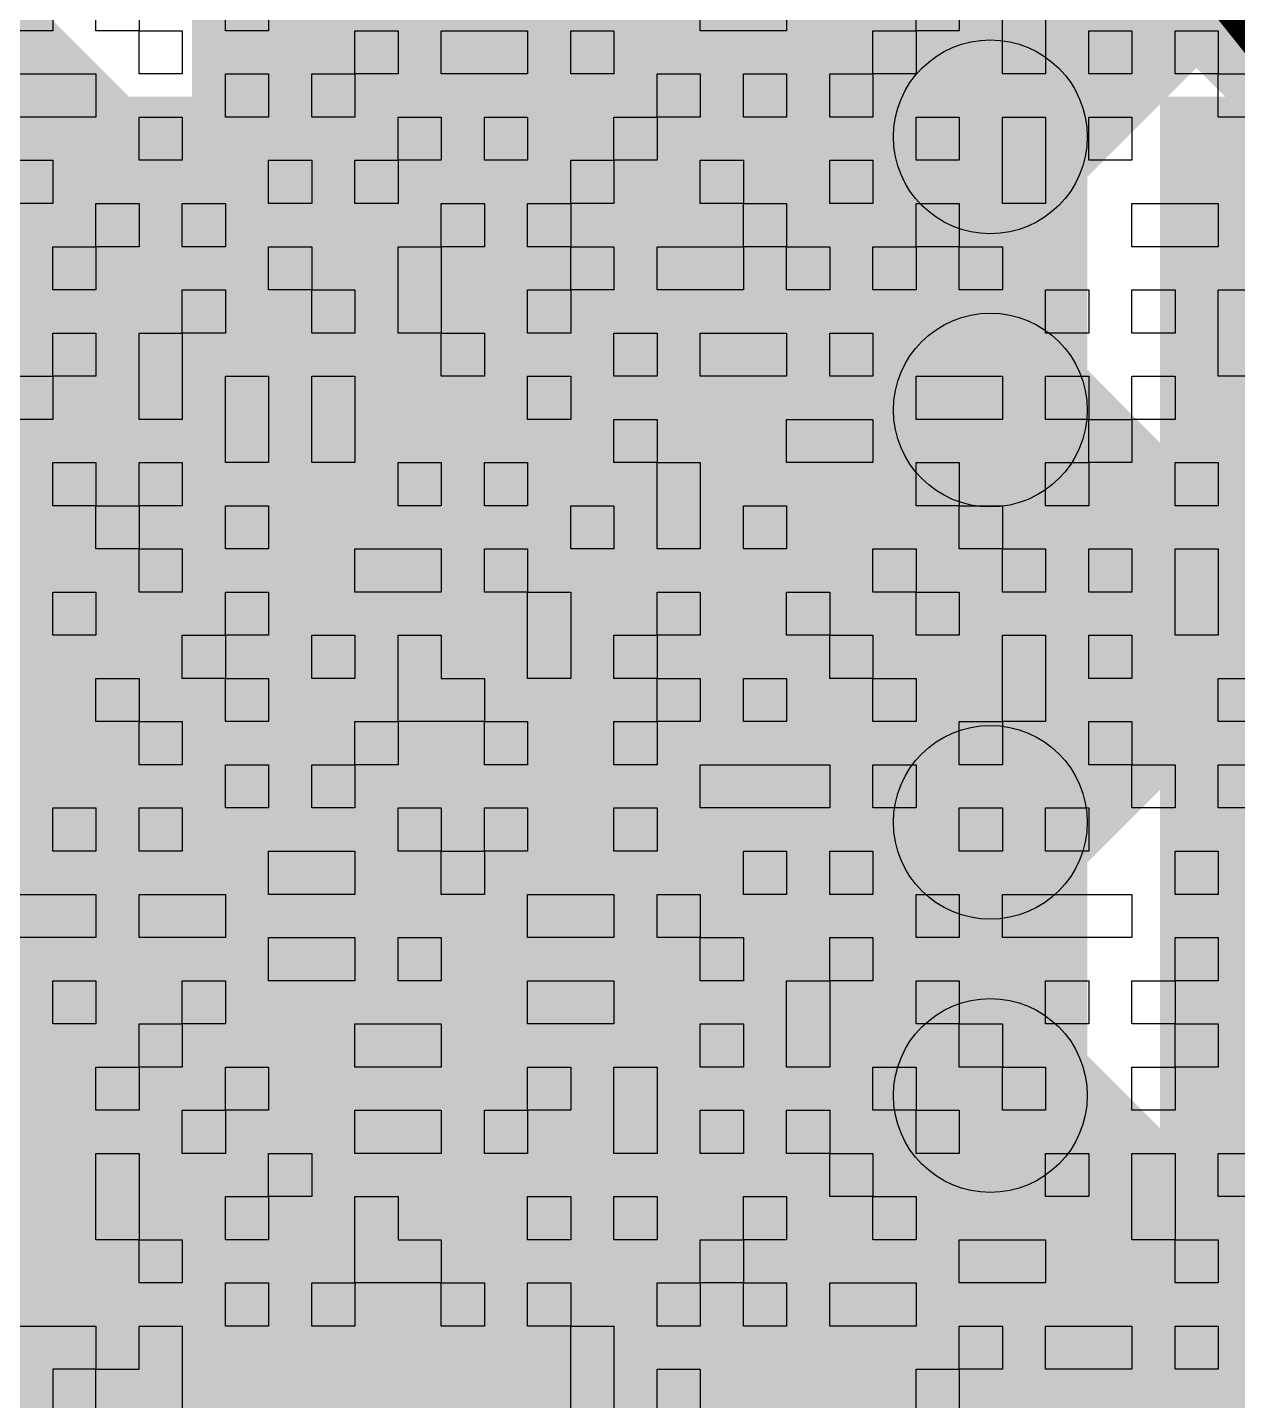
# Model space of a CAD drawing. Header units: millimetres. Extents: x 3.07 to 5.81, y 1.29 to 3.84.
# Drawn here: x 4.9722 to 5.0222, y 2.8102 to 2.8669 of the extents above; entities that cross this region are included whole.
import ezdxf

# ---------------------------------------------------------------- set-up
doc = ezdxf.new("R2010")
doc.units = ezdxf.units.MM
doc.header["$MEASUREMENT"] = 0
for name, color, linetype in [('BottomLayer', 5, 'Continuous'), ('BottomOverlay', 54, 'Continuous'), ('TopLayer', 1, 'Continuous'), ('TopPaste', 8, 'Continuous'), ('TopSolder', 216, 'Continuous')]:
    doc.layers.add(name, color=color, linetype=linetype)

# ---------------------------------------------------------------- blocks, each defined once
blk = doc.blocks.new('ESP32_WROOM_32__16MB__16')
at = {"layer": 'TopLayer'}
blk.add_hatch(color=1, dxfattribs=at).paths.add_polyline_path([(-0.237402, -0.384055), (-0.237402, -0.305315), (-0.201969, -0.305315), (-0.201969, -0.384055)])
at = {"layer": 'TopPaste'}
blk.add_hatch(color=8, dxfattribs=at).paths.add_polyline_path([(-0.237402, -0.384055), (-0.237402, -0.305315), (-0.201969, -0.305315), (-0.201969, -0.384055)])
at = {"layer": 'TopSolder'}
for points in [[(-0.241402, -0.388055), (-0.241402, -0.301315), (-0.197969, -0.301315), (-0.197969, -0.388055)], [(-0.191402, -0.388055), (-0.191402, -0.301315), (-0.147969, -0.301315), (-0.147969, -0.388055)]]:
    blk.add_hatch(color=216, dxfattribs=at).paths.add_polyline_path(points)

msp = doc.modelspace()

# ---------------------------------------------------------------- hatches: boundary and pattern name
at = {"layer": 'BottomLayer'}
for points in [[(4.732828, 2.605851), (4.727172, 2.611508), (5.314492, 3.198828), (5.320149, 3.193172)], [(4.727172, 3.158484), (4.732828, 3.164141), (5.214585, 2.682385), (5.208928, 2.676728)], [(4.727172, 3.1302), (4.732828, 3.135857), (5.174669, 2.694016), (5.169012, 2.688359)], [(4.727172, 3.101915), (4.732828, 3.107572), (5.146591, 2.69381), (5.140934, 2.688153)], [(4.727172, 3.073631), (4.732828, 3.079288), (5.132934, 2.679183), (5.127277, 2.673526)], [(4.727172, 3.045347), (4.732828, 3.051004), (5.142004, 2.641828), (5.136347, 2.636172)], [(4.732828, 2.577567), (4.727172, 2.583223), (5.019705, 2.875756), (5.025361, 2.8701)], [(4.732828, 2.520998), (4.727172, 2.526655), (5.065345, 2.864828), (5.071002, 2.859172)], [(4.732828, 2.549282), (4.727172, 2.554939), (5.035694, 2.863461), (5.041351, 2.857804)]]:
    msp.add_hatch(color=5, dxfattribs=at).paths.add_polyline_path(points)
at = {"layer": 'TopLayer'}
for points in [[(4.820728, 2.69375), (4.815071, 2.699407), (5.491801, 3.376138), (5.497458, 3.370481)], [(4.979, 2.595), (5.008, 2.595), (5.008, 3.182), (4.979, 3.182)], [(4.92325, 2.934121), (4.928907, 2.939778), (5.014781, 2.853904), (5.009124, 2.848247)], [(4.92325, 2.905837), (4.928907, 2.911494), (5.014781, 2.82562), (5.009124, 2.819963)], [(4.92325, 2.877552), (4.928907, 2.883209), (5.014781, 2.797335), (5.009124, 2.791678)], [(5.015953, 2.77026), (5.007953, 2.77026), (5.007953, 2.871), (5.015953, 2.871)], [(4.734433, 2.579172), (4.728777, 2.584828), (5.009124, 2.865176), (5.014781, 2.859519)], [(4.92325, 2.849268), (4.928907, 2.854925), (5.20321, 2.580622), (5.197553, 2.574965)], [(4.762718, 2.579172), (4.757061, 2.584828), (5.009124, 2.836892), (5.014781, 2.831235)]]:
    msp.add_hatch(color=1, dxfattribs=at).paths.add_polyline_path(points)
h = msp.add_hatch(color=1, dxfattribs=at)
edge = h.paths.add_edge_path()
edge.add_arc((5.011953, 2.862348), 0.004, 0, 360)
h = msp.add_hatch(color=1, dxfattribs=at)
edge = h.paths.add_edge_path()
edge.add_arc((5.011953, 2.851075), 0.004, 0, 360)
h = msp.add_hatch(color=1, dxfattribs=at)
edge = h.paths.add_edge_path()
edge.add_arc((5.011953, 2.834063), 0.004, 0, 360)
h = msp.add_hatch(color=1, dxfattribs=at)
edge = h.paths.add_edge_path()
edge.add_arc((5.011953, 2.822791), 0.004, 0, 360)

# ---------------------------------------------------------------- linework, layer by layer
at = {"layer": 'BottomLayer', "const_width": 0.008}
msp.add_lwpolyline([(5.051907, 2.862, -1.5104), (5.051907, 2.904)], format="xyb", dxfattribs=at)
at = {"layer": 'BottomOverlay'}
for p, q in [((4.973254, 2.868508), (4.973254, 2.866726)), ((4.975035, 2.866726), (4.975035, 2.868508)), ((4.976817, 2.868508), (4.976817, 2.866726)), ((4.980381, 2.866726), (4.980381, 2.868508)), ((4.982162, 2.868508), (4.982162, 2.866726)), ((4.99998, 2.866726), (4.99998, 2.868508)), ((5.003543, 2.868508), (5.003543, 2.866726)), ((5.008888, 2.866726), (5.008888, 2.868508)), ((5.01067, 2.868508), (5.01067, 2.866726)), ((5.012452, 2.866726), (5.012452, 2.868508)), ((5.014234, 2.868508), (5.014234, 2.866726)), ((4.973254, 2.866726), (4.971472, 2.866726)), ((4.976817, 2.866726), (4.975035, 2.866726)), ((4.976817, 2.864944), (4.976817, 2.866726)), ((4.976817, 2.866726), (4.978599, 2.866726)), ((4.978599, 2.866726), (4.978599, 2.864944)), ((4.982162, 2.866726), (4.980381, 2.866726)), ((4.985726, 2.864944), (4.985726, 2.866726)), ((4.985726, 2.866726), (4.987508, 2.866726)), ((4.987508, 2.866726), (4.987508, 2.864944)), ((4.989289, 2.864944), (4.989289, 2.866726)), ((4.989289, 2.866726), (4.992853, 2.866726)), ((4.992853, 2.866726), (4.992853, 2.864944)), ((4.994635, 2.864944), (4.994635, 2.866726)), ((4.994635, 2.866726), (4.996416, 2.866726)), ((4.996416, 2.866726), (4.996416, 2.864944)), ((5.003543, 2.866726), (4.99998, 2.866726)), ((5.007107, 2.864944), (5.007107, 2.866726)), ((5.007107, 2.866726), (5.008888, 2.866726)), ((5.01067, 2.866726), (5.008888, 2.866726)), ((5.008888, 2.866726), (5.008888, 2.864944)), ((5.012452, 2.864944), (5.012452, 2.866726)), ((5.014234, 2.866726), (5.014234, 2.864944)), ((5.016015, 2.864944), (5.016015, 2.866726)), ((5.016015, 2.866726), (5.017797, 2.866726)), ((5.017797, 2.866726), (5.017797, 2.864944)), ((5.019579, 2.864944), (5.019579, 2.866726)), ((5.019579, 2.866726), (5.021361, 2.866726)), ((5.021361, 2.866726), (5.021361, 2.864944)), ((4.96969, 2.864944), (4.975035, 2.864944)), ((4.975035, 2.864944), (4.975035, 2.863163)), ((4.978599, 2.864944), (4.976817, 2.864944)), ((4.980381, 2.863163), (4.980381, 2.864944)), ((4.980381, 2.864944), (4.982162, 2.864944)), ((4.982162, 2.864944), (4.982162, 2.863163)), ((4.983944, 2.863163), (4.983944, 2.864944)), ((4.983944, 2.864944), (4.985726, 2.864944)), ((4.987508, 2.864944), (4.985726, 2.864944)), ((4.985726, 2.864944), (4.985726, 2.863163)), ((4.992853, 2.864944), (4.989289, 2.864944)), ((4.996416, 2.864944), (4.994635, 2.864944)), ((4.998198, 2.863163), (4.998198, 2.864944)), ((4.998198, 2.864944), (4.99998, 2.864944)), ((4.99998, 2.864944), (4.99998, 2.863163)), ((5.001761, 2.863163), (5.001761, 2.864944)), ((5.001761, 2.864944), (5.003543, 2.864944)), ((5.003543, 2.864944), (5.003543, 2.863163)), ((5.005325, 2.863163), (5.005325, 2.864944)), ((5.005325, 2.864944), (5.007107, 2.864944)), ((5.008888, 2.864944), (5.007107, 2.864944)), ((5.007107, 2.864944), (5.007107, 2.863163)), ((5.014234, 2.864944), (5.012452, 2.864944)), ((5.017797, 2.864944), (5.016015, 2.864944)), ((5.021361, 2.864944), (5.019579, 2.864944)), ((5.021361, 2.863163), (5.021361, 2.864944)), ((5.021361, 2.864944), (5.024924, 2.864944)), ((4.975035, 2.863163), (4.96969, 2.863163)), ((4.976817, 2.861381), (4.976817, 2.863163)), ((4.976817, 2.863163), (4.978599, 2.863163)), ((4.978599, 2.863163), (4.978599, 2.861381)), ((4.982162, 2.863163), (4.980381, 2.863163)), ((4.985726, 2.863163), (4.983944, 2.863163)), ((4.987508, 2.861381), (4.987508, 2.863163)), ((4.987508, 2.863163), (4.989289, 2.863163)), ((4.989289, 2.863163), (4.989289, 2.861381)), ((4.991071, 2.861381), (4.991071, 2.863163)), ((4.991071, 2.863163), (4.992853, 2.863163)), ((4.992853, 2.863163), (4.992853, 2.861381)), ((4.996416, 2.861381), (4.996416, 2.863163)), ((4.996416, 2.863163), (4.998198, 2.863163)), ((4.99998, 2.863163), (4.998198, 2.863163)), ((4.998198, 2.863163), (4.998198, 2.861381)), ((5.003543, 2.863163), (5.001761, 2.863163)), ((5.007107, 2.863163), (5.005325, 2.863163)), ((5.008888, 2.861381), (5.008888, 2.863163)), ((5.008888, 2.863163), (5.01067, 2.863163)), ((5.01067, 2.863163), (5.01067, 2.861381)), ((5.012452, 2.861381), (5.012452, 2.863163)), ((5.012452, 2.863163), (5.014234, 2.863163)), ((5.014234, 2.863163), (5.014234, 2.861381)), ((5.016015, 2.861381), (5.016015, 2.863163)), ((5.016015, 2.863163), (5.017797, 2.863163)), ((5.017797, 2.863163), (5.017797, 2.861381)), ((5.024924, 2.863163), (5.021361, 2.863163)), ((4.971472, 2.861381), (4.973254, 2.861381)), ((4.973254, 2.861381), (4.973254, 2.859599)), ((4.978599, 2.861381), (4.976817, 2.861381)), ((4.982162, 2.859599), (4.982162, 2.861381)), ((4.982162, 2.861381), (4.983944, 2.861381)), ((4.983944, 2.861381), (4.983944, 2.859599)), ((4.985726, 2.859599), (4.985726, 2.861381)), ((4.985726, 2.861381), (4.987508, 2.861381)), ((4.989289, 2.861381), (4.987508, 2.861381)), ((4.987508, 2.861381), (4.987508, 2.859599)), ((4.992853, 2.861381), (4.991071, 2.861381)), ((4.994635, 2.859599), (4.994635, 2.861381)), ((4.994635, 2.861381), (4.996416, 2.861381)), ((4.998198, 2.861381), (4.996416, 2.861381)), ((4.996416, 2.861381), (4.996416, 2.859599)), ((4.99998, 2.859599), (4.99998, 2.861381)), ((4.99998, 2.861381), (5.001761, 2.861381)), ((5.001761, 2.861381), (5.001761, 2.859599)), ((5.005325, 2.859599), (5.005325, 2.861381)), ((5.005325, 2.861381), (5.007107, 2.861381)), ((5.007107, 2.861381), (5.007107, 2.859599)), ((5.01067, 2.861381), (5.008888, 2.861381)), ((5.012452, 2.859599), (5.012452, 2.861381)), ((5.014234, 2.861381), (5.014234, 2.859599)), ((5.017797, 2.861381), (5.016015, 2.861381)), ((4.973254, 2.859599), (4.971472, 2.859599)), ((4.975035, 2.857817), (4.975035, 2.859599)), ((4.975035, 2.859599), (4.976817, 2.859599)), ((4.976817, 2.859599), (4.976817, 2.857817)), ((4.978599, 2.857817), (4.978599, 2.859599)), ((4.978599, 2.859599), (4.980381, 2.859599)), ((4.980381, 2.859599), (4.980381, 2.857817)), ((4.983944, 2.859599), (4.982162, 2.859599)), ((4.987508, 2.859599), (4.985726, 2.859599)), ((4.989289, 2.857817), (4.989289, 2.859599)), ((4.989289, 2.859599), (4.991071, 2.859599)), ((4.991071, 2.859599), (4.991071, 2.857817)), ((4.992853, 2.857817), (4.992853, 2.859599)), ((4.992853, 2.859599), (4.994635, 2.859599)), ((4.996416, 2.859599), (4.994635, 2.859599)), ((4.994635, 2.859599), (4.994635, 2.857817)), ((5.001761, 2.859599), (4.99998, 2.859599)), ((5.001761, 2.857817), (5.001761, 2.859599)), ((5.001761, 2.859599), (5.003543, 2.859599)), ((5.003543, 2.859599), (5.003543, 2.857817)), ((5.007107, 2.859599), (5.005325, 2.859599)), ((5.008888, 2.857817), (5.008888, 2.859599)), ((5.008888, 2.859599), (5.01067, 2.859599)), ((5.01067, 2.859599), (5.01067, 2.857817)), ((5.014234, 2.859599), (5.012452, 2.859599)), ((5.017797, 2.857817), (5.017797, 2.859599)), ((5.017797, 2.859599), (5.021361, 2.859599)), ((5.021361, 2.859599), (5.021361, 2.857817)), ((4.973254, 2.856036), (4.973254, 2.857817)), ((4.973254, 2.857817), (4.975035, 2.857817)), ((4.976817, 2.857817), (4.975035, 2.857817)), ((4.975035, 2.857817), (4.975035, 2.856036)), ((4.980381, 2.857817), (4.978599, 2.857817)), ((4.982162, 2.856036), (4.982162, 2.857817)), ((4.982162, 2.857817), (4.983944, 2.857817)), ((4.983944, 2.857817), (4.983944, 2.856036)), ((4.987508, 2.856036), (4.987508, 2.857817)), ((4.987508, 2.857817), (4.989289, 2.857817)), ((4.991071, 2.857817), (4.989289, 2.857817)), ((4.989289, 2.857817), (4.989289, 2.856036)), ((4.994635, 2.857817), (4.992853, 2.857817)), ((4.994635, 2.856036), (4.994635, 2.857817)), ((4.994635, 2.857817), (4.996416, 2.857817)), ((4.996416, 2.857817), (4.996416, 2.856036)), ((4.998198, 2.856036), (4.998198, 2.857817)), ((4.998198, 2.857817), (5.001761, 2.857817)), ((5.003543, 2.857817), (5.001761, 2.857817)), ((5.001761, 2.857817), (5.001761, 2.856036)), ((5.003543, 2.856036), (5.003543, 2.857817)), ((5.003543, 2.857817), (5.005325, 2.857817)), ((5.005325, 2.857817), (5.005325, 2.856036)), ((5.007107, 2.856036), (5.007107, 2.857817)), ((5.007107, 2.857817), (5.008888, 2.857817)), ((5.01067, 2.857817), (5.008888, 2.857817)), ((5.008888, 2.857817), (5.008888, 2.856036)), ((5.01067, 2.856036), (5.01067, 2.857817)), ((5.01067, 2.857817), (5.012452, 2.857817)), ((5.012452, 2.857817), (5.012452, 2.856036)), ((5.021361, 2.857817), (5.017797, 2.857817)), ((4.975035, 2.856036), (4.973254, 2.856036)), ((4.978599, 2.854254), (4.978599, 2.856036)), ((4.978599, 2.856036), (4.980381, 2.856036)), ((4.980381, 2.856036), (4.980381, 2.854254)), ((4.983944, 2.856036), (4.982162, 2.856036)), ((4.983944, 2.854254), (4.983944, 2.856036)), ((4.983944, 2.856036), (4.985726, 2.856036)), ((4.985726, 2.856036), (4.985726, 2.854254)), ((4.987508, 2.854254), (4.987508, 2.856036)), ((4.989289, 2.856036), (4.989289, 2.854254)), ((4.992853, 2.854254), (4.992853, 2.856036)), ((4.992853, 2.856036), (4.994635, 2.856036)), ((4.996416, 2.856036), (4.994635, 2.856036)), ((4.994635, 2.856036), (4.994635, 2.854254)), ((5.001761, 2.856036), (4.998198, 2.856036)), ((5.005325, 2.856036), (5.003543, 2.856036)), ((5.008888, 2.856036), (5.007107, 2.856036)), ((5.012452, 2.856036), (5.01067, 2.856036)), ((5.014234, 2.854254), (5.014234, 2.856036)), ((5.014234, 2.856036), (5.016015, 2.856036)), ((5.016015, 2.856036), (5.016015, 2.854254)), ((5.017797, 2.854254), (5.017797, 2.856036)), ((5.017797, 2.856036), (5.019579, 2.856036)), ((5.019579, 2.856036), (5.019579, 2.854254)), ((5.021361, 2.854254), (5.021361, 2.856036)), ((5.021361, 2.856036), (5.023142, 2.856036)), ((4.973254, 2.852472), (4.973254, 2.854254)), ((4.973254, 2.854254), (4.975035, 2.854254)), ((4.975035, 2.854254), (4.975035, 2.852472)), ((4.976817, 2.852472), (4.976817, 2.854254)), ((4.976817, 2.854254), (4.978599, 2.854254)), ((4.980381, 2.854254), (4.978599, 2.854254)), ((4.978599, 2.854254), (4.978599, 2.852472)), ((4.985726, 2.854254), (4.983944, 2.854254)), ((4.989289, 2.854254), (4.987508, 2.854254)), ((4.989289, 2.852472), (4.989289, 2.854254)), ((4.989289, 2.854254), (4.991071, 2.854254)), ((4.991071, 2.854254), (4.991071, 2.852472)), ((4.994635, 2.854254), (4.992853, 2.854254)), ((4.996416, 2.852472), (4.996416, 2.854254)), ((4.996416, 2.854254), (4.998198, 2.854254)), ((4.998198, 2.854254), (4.998198, 2.852472)), ((4.99998, 2.852472), (4.99998, 2.854254)), ((4.99998, 2.854254), (5.003543, 2.854254)), ((5.003543, 2.854254), (5.003543, 2.852472)), ((5.005325, 2.852472), (5.005325, 2.854254)), ((5.005325, 2.854254), (5.007107, 2.854254)), ((5.007107, 2.854254), (5.007107, 2.852472)), ((5.016015, 2.854254), (5.014234, 2.854254)), ((5.019579, 2.854254), (5.017797, 2.854254)), ((5.021361, 2.852472), (5.021361, 2.854254)), ((4.971472, 2.852472), (4.973254, 2.852472)), ((4.975035, 2.852472), (4.973254, 2.852472)), ((4.973254, 2.852472), (4.973254, 2.85069)), ((4.976817, 2.85069), (4.976817, 2.852472)), ((4.978599, 2.852472), (4.978599, 2.85069)), ((4.980381, 2.85069), (4.980381, 2.852472)), ((4.980381, 2.852472), (4.982162, 2.852472)), ((4.982162, 2.852472), (4.982162, 2.85069)), ((4.983944, 2.85069), (4.983944, 2.852472)), ((4.983944, 2.852472), (4.985726, 2.852472)), ((4.985726, 2.852472), (4.985726, 2.85069)), ((4.991071, 2.852472), (4.989289, 2.852472)), ((4.992853, 2.85069), (4.992853, 2.852472)), ((4.992853, 2.852472), (4.994635, 2.852472)), ((4.994635, 2.852472), (4.994635, 2.85069)), ((4.998198, 2.852472), (4.996416, 2.852472)), ((5.003543, 2.852472), (4.99998, 2.852472)), ((5.007107, 2.852472), (5.005325, 2.852472)), ((5.008888, 2.85069), (5.008888, 2.852472)), ((5.008888, 2.852472), (5.012452, 2.852472)), ((5.012452, 2.852472), (5.012452, 2.85069)), ((5.014234, 2.85069), (5.014234, 2.852472)), ((5.014234, 2.852472), (5.016015, 2.852472)), ((5.016015, 2.852472), (5.016015, 2.85069)), ((5.017797, 2.85069), (5.017797, 2.852472)), ((5.017797, 2.852472), (5.019579, 2.852472)), ((5.019579, 2.852472), (5.019579, 2.85069)), ((5.023142, 2.852472), (5.021361, 2.852472)), ((4.973254, 2.85069), (4.971472, 2.85069)), ((4.978599, 2.85069), (4.976817, 2.85069)), ((4.980381, 2.848909), (4.980381, 2.85069)), ((4.982162, 2.85069), (4.982162, 2.848909)), ((4.983944, 2.848909), (4.983944, 2.85069)), ((4.985726, 2.85069), (4.985726, 2.848909)), ((4.994635, 2.85069), (4.992853, 2.85069)), ((4.996416, 2.848909), (4.996416, 2.85069)), ((4.996416, 2.85069), (4.998198, 2.85069)), ((4.998198, 2.85069), (4.998198, 2.848909)), ((5.003543, 2.848909), (5.003543, 2.85069)), ((5.003543, 2.85069), (5.007107, 2.85069)), ((5.007107, 2.85069), (5.007107, 2.848909)), ((5.012452, 2.85069), (5.008888, 2.85069)), ((5.016015, 2.85069), (5.014234, 2.85069)), ((5.016015, 2.848909), (5.016015, 2.85069)), ((5.016015, 2.85069), (5.017797, 2.85069)), ((5.019579, 2.85069), (5.017797, 2.85069)), ((5.017797, 2.85069), (5.017797, 2.848909)), ((4.973254, 2.847127), (4.973254, 2.848909)), ((4.973254, 2.848909), (4.975035, 2.848909)), ((4.975035, 2.848909), (4.975035, 2.847127)), ((4.976817, 2.847127), (4.976817, 2.848909)), ((4.976817, 2.848909), (4.978599, 2.848909)), ((4.978599, 2.848909), (4.978599, 2.847127)), ((4.982162, 2.848909), (4.980381, 2.848909)), ((4.985726, 2.848909), (4.983944, 2.848909)), ((4.987508, 2.847127), (4.987508, 2.848909)), ((4.987508, 2.848909), (4.989289, 2.848909)), ((4.989289, 2.848909), (4.989289, 2.847127)), ((4.991071, 2.847127), (4.991071, 2.848909)), ((4.991071, 2.848909), (4.992853, 2.848909)), ((4.992853, 2.848909), (4.992853, 2.847127)), ((4.998198, 2.848909), (4.996416, 2.848909)), ((4.998198, 2.847127), (4.998198, 2.848909)), ((4.998198, 2.848909), (4.99998, 2.848909)), ((4.99998, 2.848909), (4.99998, 2.847127)), ((5.007107, 2.848909), (5.003543, 2.848909)), ((5.008888, 2.847127), (5.008888, 2.848909)), ((5.008888, 2.848909), (5.01067, 2.848909)), ((5.01067, 2.848909), (5.01067, 2.847127)), ((5.014234, 2.847127), (5.014234, 2.848909)), ((5.014234, 2.848909), (5.016015, 2.848909)), ((5.017797, 2.848909), (5.016015, 2.848909)), ((5.016015, 2.848909), (5.016015, 2.847127)), ((5.019579, 2.847127), (5.019579, 2.848909)), ((5.019579, 2.848909), (5.021361, 2.848909)), ((5.021361, 2.848909), (5.021361, 2.847127)), ((4.975035, 2.847127), (4.973254, 2.847127)), ((4.975035, 2.845345), (4.975035, 2.847127)), ((4.975035, 2.847127), (4.976817, 2.847127)), ((4.978599, 2.847127), (4.976817, 2.847127)), ((4.976817, 2.847127), (4.976817, 2.845345)), ((4.980381, 2.845345), (4.980381, 2.847127)), ((4.980381, 2.847127), (4.982162, 2.847127)), ((4.982162, 2.847127), (4.982162, 2.845345)), ((4.989289, 2.847127), (4.987508, 2.847127)), ((4.992853, 2.847127), (4.991071, 2.847127)), ((4.994635, 2.845345), (4.994635, 2.847127)), ((4.994635, 2.847127), (4.996416, 2.847127)), ((4.996416, 2.847127), (4.996416, 2.845345)), ((4.998198, 2.845345), (4.998198, 2.847127)), ((4.99998, 2.847127), (4.99998, 2.845345)), ((5.001761, 2.845345), (5.001761, 2.847127)), ((5.001761, 2.847127), (5.003543, 2.847127)), ((5.003543, 2.847127), (5.003543, 2.845345)), ((5.01067, 2.847127), (5.008888, 2.847127)), ((5.01067, 2.845345), (5.01067, 2.847127)), ((5.01067, 2.847127), (5.012452, 2.847127)), ((5.012452, 2.847127), (5.012452, 2.845345)), ((5.016015, 2.847127), (5.014234, 2.847127)), ((5.021361, 2.847127), (5.019579, 2.847127)), ((4.976817, 2.845345), (4.975035, 2.845345)), ((4.976817, 2.843564), (4.976817, 2.845345)), ((4.976817, 2.845345), (4.978599, 2.845345)), ((4.978599, 2.845345), (4.978599, 2.843564)), ((4.982162, 2.845345), (4.980381, 2.845345)), ((4.985726, 2.843564), (4.985726, 2.845345)), ((4.985726, 2.845345), (4.989289, 2.845345)), ((4.989289, 2.845345), (4.989289, 2.843564)), ((4.991071, 2.843564), (4.991071, 2.845345)), ((4.991071, 2.845345), (4.992853, 2.845345)), ((4.992853, 2.845345), (4.992853, 2.843564)), ((4.996416, 2.845345), (4.994635, 2.845345)), ((4.99998, 2.845345), (4.998198, 2.845345)), ((5.003543, 2.845345), (5.001761, 2.845345)), ((5.007107, 2.843564), (5.007107, 2.845345)), ((5.007107, 2.845345), (5.008888, 2.845345)), ((5.008888, 2.845345), (5.008888, 2.843564)), ((5.012452, 2.845345), (5.01067, 2.845345)), ((5.012452, 2.843564), (5.012452, 2.845345)), ((5.012452, 2.845345), (5.014234, 2.845345)), ((5.014234, 2.845345), (5.014234, 2.843564)), ((5.016015, 2.843564), (5.016015, 2.845345)), ((5.016015, 2.845345), (5.017797, 2.845345)), ((5.017797, 2.845345), (5.017797, 2.843564)), ((5.019579, 2.843564), (5.019579, 2.845345)), ((5.019579, 2.845345), (5.021361, 2.845345)), ((5.021361, 2.845345), (5.021361, 2.843564)), ((4.973254, 2.841782), (4.973254, 2.843564)), ((4.973254, 2.843564), (4.975035, 2.843564)), ((4.975035, 2.843564), (4.975035, 2.841782)), ((4.978599, 2.843564), (4.976817, 2.843564)), ((4.980381, 2.841782), (4.980381, 2.843564)), ((4.980381, 2.843564), (4.982162, 2.843564)), ((4.982162, 2.843564), (4.982162, 2.841782)), ((4.989289, 2.843564), (4.985726, 2.843564)), ((4.992853, 2.843564), (4.991071, 2.843564)), ((4.992853, 2.841782), (4.992853, 2.843564)), ((4.992853, 2.843564), (4.994635, 2.843564)), ((4.994635, 2.843564), (4.994635, 2.841782)), ((4.998198, 2.841782), (4.998198, 2.843564)), ((4.998198, 2.843564), (4.99998, 2.843564)), ((4.99998, 2.843564), (4.99998, 2.841782)), ((5.003543, 2.841782), (5.003543, 2.843564)), ((5.003543, 2.843564), (5.005325, 2.843564)), ((5.005325, 2.843564), (5.005325, 2.841782)), ((5.008888, 2.843564), (5.007107, 2.843564)), ((5.008888, 2.841782), (5.008888, 2.843564)), ((5.008888, 2.843564), (5.01067, 2.843564)), ((5.01067, 2.843564), (5.01067, 2.841782)), ((5.014234, 2.843564), (5.012452, 2.843564)), ((5.017797, 2.843564), (5.016015, 2.843564)), ((5.019579, 2.841782), (5.019579, 2.843564)), ((5.021361, 2.843564), (5.021361, 2.841782)), ((4.975035, 2.841782), (4.973254, 2.841782)), ((4.978599, 2.84), (4.978599, 2.841782)), ((4.978599, 2.841782), (4.980381, 2.841782)), ((4.982162, 2.841782), (4.980381, 2.841782)), ((4.980381, 2.841782), (4.980381, 2.84)), ((4.983944, 2.84), (4.983944, 2.841782)), ((4.983944, 2.841782), (4.985726, 2.841782)), ((4.985726, 2.841782), (4.985726, 2.84)), ((4.987508, 2.84), (4.987508, 2.841782)), ((4.987508, 2.841782), (4.989289, 2.841782)), ((4.989289, 2.841782), (4.989289, 2.84)), ((4.992853, 2.84), (4.992853, 2.841782)), ((4.994635, 2.841782), (4.994635, 2.84)), ((4.996416, 2.84), (4.996416, 2.841782)), ((4.996416, 2.841782), (4.998198, 2.841782)), ((4.99998, 2.841782), (4.998198, 2.841782)), ((4.998198, 2.841782), (4.998198, 2.84)), ((5.005325, 2.841782), (5.003543, 2.841782)), ((5.005325, 2.84), (5.005325, 2.841782)), ((5.005325, 2.841782), (5.007107, 2.841782)), ((5.007107, 2.841782), (5.007107, 2.84)), ((5.01067, 2.841782), (5.008888, 2.841782)), ((5.012452, 2.84), (5.012452, 2.841782)), ((5.012452, 2.841782), (5.014234, 2.841782)), ((5.014234, 2.841782), (5.014234, 2.84)), ((5.016015, 2.84), (5.016015, 2.841782)), ((5.016015, 2.841782), (5.017797, 2.841782)), ((5.017797, 2.841782), (5.017797, 2.84)), ((5.021361, 2.841782), (5.019579, 2.841782)), ((4.975035, 2.838218), (4.975035, 2.84)), ((4.975035, 2.84), (4.976817, 2.84)), ((4.976817, 2.84), (4.976817, 2.838218)), ((4.980381, 2.84), (4.978599, 2.84)), ((4.980381, 2.838218), (4.980381, 2.84)), ((4.980381, 2.84), (4.982162, 2.84)), ((4.982162, 2.84), (4.982162, 2.838218)), ((4.985726, 2.84), (4.983944, 2.84)), ((4.987508, 2.838218), (4.987508, 2.84)), ((4.989289, 2.84), (4.991071, 2.84)), ((4.991071, 2.84), (4.991071, 2.838218)), ((4.994635, 2.84), (4.992853, 2.84)), ((4.998198, 2.84), (4.996416, 2.84)), ((4.998198, 2.838218), (4.998198, 2.84)), ((4.998198, 2.84), (4.99998, 2.84)), ((4.99998, 2.84), (4.99998, 2.838218)), ((5.001761, 2.838218), (5.001761, 2.84)), ((5.001761, 2.84), (5.003543, 2.84)), ((5.003543, 2.84), (5.003543, 2.838218)), ((5.007107, 2.84), (5.005325, 2.84)), ((5.007107, 2.838218), (5.007107, 2.84)), ((5.007107, 2.84), (5.008888, 2.84)), ((5.008888, 2.84), (5.008888, 2.838218)), ((5.012452, 2.838218), (5.012452, 2.84)), ((5.014234, 2.84), (5.014234, 2.838218)), ((5.017797, 2.84), (5.016015, 2.84)), ((5.021361, 2.838218), (5.021361, 2.84)), ((5.021361, 2.84), (5.024924, 2.84)), ((4.976817, 2.838218), (4.975035, 2.838218)), ((4.976817, 2.836437), (4.976817, 2.838218)), ((4.976817, 2.838218), (4.978599, 2.838218)), ((4.978599, 2.838218), (4.978599, 2.836437)), ((4.982162, 2.838218), (4.980381, 2.838218)), ((4.985726, 2.836437), (4.985726, 2.838218)), ((4.985726, 2.838218), (4.987508, 2.838218)), ((4.991071, 2.838218), (4.987508, 2.838218)), ((4.987508, 2.838218), (4.987508, 2.836437)), ((4.991071, 2.836437), (4.991071, 2.838218)), ((4.991071, 2.838218), (4.992853, 2.838218)), ((4.992853, 2.838218), (4.992853, 2.836437)), ((4.996416, 2.836437), (4.996416, 2.838218)), ((4.996416, 2.838218), (4.998198, 2.838218)), ((4.99998, 2.838218), (4.998198, 2.838218)), ((4.998198, 2.838218), (4.998198, 2.836437)), ((5.003543, 2.838218), (5.001761, 2.838218)), ((5.008888, 2.838218), (5.007107, 2.838218)), ((5.01067, 2.836437), (5.01067, 2.838218)), ((5.01067, 2.838218), (5.012452, 2.838218)), ((5.014234, 2.838218), (5.012452, 2.838218)), ((5.012452, 2.838218), (5.012452, 2.836437)), ((5.016015, 2.836437), (5.016015, 2.838218)), ((5.016015, 2.838218), (5.017797, 2.838218)), ((5.017797, 2.838218), (5.017797, 2.836437)), ((5.024924, 2.838218), (5.021361, 2.838218)), ((4.978599, 2.836437), (4.976817, 2.836437)), ((4.980381, 2.834655), (4.980381, 2.836437)), ((4.980381, 2.836437), (4.982162, 2.836437)), ((4.982162, 2.836437), (4.982162, 2.834655)), ((4.983944, 2.834655), (4.983944, 2.836437)), ((4.983944, 2.836437), (4.985726, 2.836437)), ((4.987508, 2.836437), (4.985726, 2.836437)), ((4.985726, 2.836437), (4.985726, 2.834655)), ((4.992853, 2.836437), (4.991071, 2.836437)), ((4.998198, 2.836437), (4.996416, 2.836437)), ((4.99998, 2.834655), (4.99998, 2.836437)), ((4.99998, 2.836437), (5.005325, 2.836437)), ((5.005325, 2.836437), (5.005325, 2.834655)), ((5.007107, 2.834655), (5.007107, 2.836437)), ((5.007107, 2.836437), (5.008888, 2.836437)), ((5.008888, 2.836437), (5.008888, 2.834655)), ((5.012452, 2.836437), (5.01067, 2.836437)), ((5.017797, 2.836437), (5.016015, 2.836437)), ((5.017797, 2.834655), (5.017797, 2.836437)), ((5.017797, 2.836437), (5.019579, 2.836437)), ((5.019579, 2.836437), (5.019579, 2.834655)), ((5.021361, 2.834655), (5.021361, 2.836437)), ((5.021361, 2.836437), (5.024924, 2.836437)), ((4.973254, 2.832873), (4.973254, 2.834655)), ((4.973254, 2.834655), (4.975035, 2.834655)), ((4.975035, 2.834655), (4.975035, 2.832873)), ((4.976817, 2.832873), (4.976817, 2.834655)), ((4.976817, 2.834655), (4.978599, 2.834655)), ((4.978599, 2.834655), (4.978599, 2.832873)), ((4.982162, 2.834655), (4.980381, 2.834655)), ((4.985726, 2.834655), (4.983944, 2.834655)), ((4.987508, 2.832873), (4.987508, 2.834655)), ((4.987508, 2.834655), (4.989289, 2.834655)), ((4.989289, 2.834655), (4.989289, 2.832873)), ((4.991071, 2.832873), (4.991071, 2.834655)), ((4.991071, 2.834655), (4.992853, 2.834655)), ((4.992853, 2.834655), (4.992853, 2.832873)), ((4.996416, 2.832873), (4.996416, 2.834655)), ((4.996416, 2.834655), (4.998198, 2.834655)), ((4.998198, 2.834655), (4.998198, 2.832873)), ((5.005325, 2.834655), (4.99998, 2.834655)), ((5.008888, 2.834655), (5.007107, 2.834655)), ((5.01067, 2.832873), (5.01067, 2.834655)), ((5.01067, 2.834655), (5.012452, 2.834655)), ((5.012452, 2.834655), (5.012452, 2.832873)), ((5.014234, 2.832873), (5.014234, 2.834655)), ((5.014234, 2.834655), (5.016015, 2.834655)), ((5.016015, 2.834655), (5.016015, 2.832873)), ((5.019579, 2.834655), (5.017797, 2.834655)), ((5.024924, 2.834655), (5.021361, 2.834655)), ((4.975035, 2.832873), (4.973254, 2.832873)), ((4.978599, 2.832873), (4.976817, 2.832873)), ((4.982162, 2.831091), (4.982162, 2.832873)), ((4.982162, 2.832873), (4.985726, 2.832873)), ((4.985726, 2.832873), (4.985726, 2.831091)), ((4.989289, 2.832873), (4.987508, 2.832873)), ((4.989289, 2.831091), (4.989289, 2.832873)), ((4.989289, 2.832873), (4.991071, 2.832873)), ((4.992853, 2.832873), (4.991071, 2.832873)), ((4.991071, 2.832873), (4.991071, 2.831091)), ((4.998198, 2.832873), (4.996416, 2.832873)), ((5.001761, 2.831091), (5.001761, 2.832873)), ((5.001761, 2.832873), (5.003543, 2.832873)), ((5.003543, 2.832873), (5.003543, 2.831091)), ((5.005325, 2.831091), (5.005325, 2.832873)), ((5.005325, 2.832873), (5.007107, 2.832873)), ((5.007107, 2.832873), (5.007107, 2.831091)), ((5.012452, 2.832873), (5.01067, 2.832873)), ((5.016015, 2.832873), (5.014234, 2.832873)), ((5.019579, 2.831091), (5.019579, 2.832873)), ((5.019579, 2.832873), (5.021361, 2.832873)), ((5.021361, 2.832873), (5.021361, 2.831091)), ((4.971472, 2.831091), (4.975035, 2.831091)), ((4.975035, 2.831091), (4.975035, 2.82931)), ((4.976817, 2.82931), (4.976817, 2.831091)), ((4.976817, 2.831091), (4.980381, 2.831091)), ((4.980381, 2.831091), (4.980381, 2.82931)), ((4.985726, 2.831091), (4.982162, 2.831091)), ((4.991071, 2.831091), (4.989289, 2.831091)), ((4.992853, 2.82931), (4.992853, 2.831091)), ((4.992853, 2.831091), (4.996416, 2.831091)), ((4.996416, 2.831091), (4.996416, 2.82931)), ((4.998198, 2.82931), (4.998198, 2.831091)), ((4.998198, 2.831091), (4.99998, 2.831091)), ((4.99998, 2.831091), (4.99998, 2.82931)), ((5.003543, 2.831091), (5.001761, 2.831091)), ((5.007107, 2.831091), (5.005325, 2.831091)), ((5.008888, 2.82931), (5.008888, 2.831091)), ((5.008888, 2.831091), (5.01067, 2.831091)), ((5.01067, 2.831091), (5.01067, 2.82931)), ((5.012452, 2.82931), (5.012452, 2.831091)), ((5.012452, 2.831091), (5.017797, 2.831091)), ((5.017797, 2.831091), (5.017797, 2.82931)), ((5.021361, 2.831091), (5.019579, 2.831091)), ((4.975035, 2.82931), (4.971472, 2.82931)), ((4.980381, 2.82931), (4.976817, 2.82931)), ((4.982162, 2.827528), (4.982162, 2.82931)), ((4.982162, 2.82931), (4.985726, 2.82931)), ((4.985726, 2.82931), (4.985726, 2.827528)), ((4.987508, 2.827528), (4.987508, 2.82931)), ((4.987508, 2.82931), (4.989289, 2.82931)), ((4.989289, 2.82931), (4.989289, 2.827528)), ((4.996416, 2.82931), (4.992853, 2.82931)), ((4.99998, 2.82931), (4.998198, 2.82931)), ((4.99998, 2.827528), (4.99998, 2.82931)), ((4.99998, 2.82931), (5.001761, 2.82931)), ((5.001761, 2.82931), (5.001761, 2.827528)), ((5.005325, 2.827528), (5.005325, 2.82931)), ((5.005325, 2.82931), (5.007107, 2.82931)), ((5.007107, 2.82931), (5.007107, 2.827528)), ((5.01067, 2.82931), (5.008888, 2.82931)), ((5.017797, 2.82931), (5.012452, 2.82931)), ((5.019579, 2.827528), (5.019579, 2.82931)), ((5.019579, 2.82931), (5.021361, 2.82931)), ((5.021361, 2.82931), (5.021361, 2.827528)), ((4.973254, 2.825746), (4.973254, 2.827528)), ((4.973254, 2.827528), (4.975035, 2.827528)), ((4.975035, 2.827528), (4.975035, 2.825746)), ((4.978599, 2.825746), (4.978599, 2.827528)), ((4.978599, 2.827528), (4.980381, 2.827528)), ((4.980381, 2.827528), (4.980381, 2.825746)), ((4.985726, 2.827528), (4.982162, 2.827528)), ((4.989289, 2.827528), (4.987508, 2.827528)), ((4.992853, 2.825746), (4.992853, 2.827528)), ((4.992853, 2.827528), (4.996416, 2.827528)), ((4.996416, 2.827528), (4.996416, 2.825746)), ((5.001761, 2.827528), (4.99998, 2.827528)), ((5.003543, 2.825746), (5.003543, 2.827528)), ((5.003543, 2.827528), (5.005325, 2.827528)), ((5.007107, 2.827528), (5.005325, 2.827528)), ((5.005325, 2.827528), (5.005325, 2.825746)), ((5.008888, 2.825746), (5.008888, 2.827528)), ((5.008888, 2.827528), (5.01067, 2.827528)), ((5.01067, 2.827528), (5.01067, 2.825746)), ((5.014234, 2.825746), (5.014234, 2.827528)), ((5.014234, 2.827528), (5.016015, 2.827528)), ((5.016015, 2.827528), (5.016015, 2.825746)), ((5.017797, 2.825746), (5.017797, 2.827528)), ((5.017797, 2.827528), (5.019579, 2.827528)), ((5.021361, 2.827528), (5.019579, 2.827528)), ((5.019579, 2.827528), (5.019579, 2.825746)), ((4.975035, 2.825746), (4.973254, 2.825746)), ((4.976817, 2.823965), (4.976817, 2.825746)), ((4.976817, 2.825746), (4.978599, 2.825746)), ((4.980381, 2.825746), (4.978599, 2.825746)), ((4.978599, 2.825746), (4.978599, 2.823965)), ((4.985726, 2.823965), (4.985726, 2.825746)), ((4.985726, 2.825746), (4.989289, 2.825746)), ((4.989289, 2.825746), (4.989289, 2.823965)), ((4.996416, 2.825746), (4.992853, 2.825746)), ((4.99998, 2.823965), (4.99998, 2.825746)), ((4.99998, 2.825746), (5.001761, 2.825746)), ((5.001761, 2.825746), (5.001761, 2.823965)), ((5.003543, 2.823965), (5.003543, 2.825746)), ((5.005325, 2.825746), (5.005325, 2.823965)), ((5.01067, 2.825746), (5.008888, 2.825746)), ((5.01067, 2.823965), (5.01067, 2.825746)), ((5.01067, 2.825746), (5.012452, 2.825746)), ((5.012452, 2.825746), (5.012452, 2.823965)), ((5.016015, 2.825746), (5.014234, 2.825746)), ((5.019579, 2.825746), (5.017797, 2.825746)), ((5.019579, 2.823965), (5.019579, 2.825746)), ((5.019579, 2.825746), (5.021361, 2.825746)), ((5.021361, 2.825746), (5.021361, 2.823965)), ((4.975035, 2.822183), (4.975035, 2.823965)), ((4.975035, 2.823965), (4.976817, 2.823965)), ((4.978599, 2.823965), (4.976817, 2.823965)), ((4.976817, 2.823965), (4.976817, 2.822183)), ((4.980381, 2.822183), (4.980381, 2.823965)), ((4.980381, 2.823965), (4.982162, 2.823965)), ((4.982162, 2.823965), (4.982162, 2.822183)), ((4.989289, 2.823965), (4.985726, 2.823965)), ((4.992853, 2.822183), (4.992853, 2.823965)), ((4.992853, 2.823965), (4.994635, 2.823965)), ((4.994635, 2.823965), (4.994635, 2.822183)), ((4.996416, 2.822183), (4.996416, 2.823965)), ((4.996416, 2.823965), (4.998198, 2.823965)), ((4.998198, 2.823965), (4.998198, 2.822183)), ((5.001761, 2.823965), (4.99998, 2.823965)), ((5.005325, 2.823965), (5.003543, 2.823965)), ((5.007107, 2.822183), (5.007107, 2.823965)), ((5.007107, 2.823965), (5.008888, 2.823965)), ((5.008888, 2.823965), (5.008888, 2.822183)), ((5.012452, 2.823965), (5.01067, 2.823965)), ((5.012452, 2.822183), (5.012452, 2.823965)), ((5.012452, 2.823965), (5.014234, 2.823965)), ((5.014234, 2.823965), (5.014234, 2.822183)), ((5.017797, 2.822183), (5.017797, 2.823965)), ((5.017797, 2.823965), (5.019579, 2.823965)), ((5.021361, 2.823965), (5.019579, 2.823965)), ((5.019579, 2.823965), (5.019579, 2.822183)), ((4.976817, 2.822183), (4.975035, 2.822183)), ((4.978599, 2.820401), (4.978599, 2.822183)), ((4.978599, 2.822183), (4.980381, 2.822183)), ((4.982162, 2.822183), (4.980381, 2.822183)), ((4.980381, 2.822183), (4.980381, 2.820401)), ((4.985726, 2.820401), (4.985726, 2.822183)), ((4.985726, 2.822183), (4.989289, 2.822183)), ((4.989289, 2.822183), (4.989289, 2.820401)), ((4.991071, 2.820401), (4.991071, 2.822183)), ((4.991071, 2.822183), (4.992853, 2.822183)), ((4.994635, 2.822183), (4.992853, 2.822183)), ((4.992853, 2.822183), (4.992853, 2.820401)), ((4.996416, 2.820401), (4.996416, 2.822183)), ((4.998198, 2.822183), (4.998198, 2.820401)), ((4.99998, 2.820401), (4.99998, 2.822183)), ((4.99998, 2.822183), (5.001761, 2.822183)), ((5.001761, 2.822183), (5.001761, 2.820401)), ((5.003543, 2.820401), (5.003543, 2.822183)), ((5.003543, 2.822183), (5.005325, 2.822183)), ((5.005325, 2.822183), (5.005325, 2.820401)), ((5.008888, 2.822183), (5.007107, 2.822183)), ((5.008888, 2.820401), (5.008888, 2.822183)), ((5.008888, 2.822183), (5.01067, 2.822183)), ((5.01067, 2.822183), (5.01067, 2.820401)), ((5.014234, 2.822183), (5.012452, 2.822183)), ((5.019579, 2.822183), (5.017797, 2.822183)), ((4.975035, 2.818619), (4.975035, 2.820401)), ((4.975035, 2.820401), (4.976817, 2.820401)), ((4.976817, 2.820401), (4.976817, 2.818619)), ((4.980381, 2.820401), (4.978599, 2.820401)), ((4.982162, 2.818619), (4.982162, 2.820401)), ((4.982162, 2.820401), (4.983944, 2.820401)), ((4.983944, 2.820401), (4.983944, 2.818619)), ((4.989289, 2.820401), (4.985726, 2.820401)), ((4.992853, 2.820401), (4.991071, 2.820401)), ((4.998198, 2.820401), (4.996416, 2.820401)), ((5.001761, 2.820401), (4.99998, 2.820401)), ((5.005325, 2.820401), (5.003543, 2.820401)), ((5.005325, 2.818619), (5.005325, 2.820401)), ((5.005325, 2.820401), (5.007107, 2.820401)), ((5.007107, 2.820401), (5.007107, 2.818619)), ((5.01067, 2.820401), (5.008888, 2.820401)), ((5.014234, 2.818619), (5.014234, 2.820401)), ((5.014234, 2.820401), (5.016015, 2.820401)), ((5.016015, 2.820401), (5.016015, 2.818619)), ((5.017797, 2.818619), (5.017797, 2.820401)), ((5.017797, 2.820401), (5.019579, 2.820401)), ((5.019579, 2.820401), (5.019579, 2.818619)), ((5.021361, 2.818619), (5.021361, 2.820401)), ((5.021361, 2.820401), (5.024924, 2.820401)), ((4.975035, 2.816838), (4.975035, 2.818619)), ((4.976817, 2.818619), (4.976817, 2.816838)), ((4.980381, 2.816838), (4.980381, 2.818619)), ((4.980381, 2.818619), (4.982162, 2.818619)), ((4.983944, 2.818619), (4.982162, 2.818619)), ((4.982162, 2.818619), (4.982162, 2.816838)), ((4.985726, 2.816838), (4.985726, 2.818619)), ((4.985726, 2.818619), (4.987508, 2.818619)), ((4.987508, 2.818619), (4.987508, 2.816838)), ((4.992853, 2.816838), (4.992853, 2.818619)), ((4.992853, 2.818619), (4.994635, 2.818619)), ((4.994635, 2.818619), (4.994635, 2.816838)), ((4.996416, 2.816838), (4.996416, 2.818619)), ((4.996416, 2.818619), (4.998198, 2.818619)), ((4.998198, 2.818619), (4.998198, 2.816838)), ((5.001761, 2.816838), (5.001761, 2.818619)), ((5.001761, 2.818619), (5.003543, 2.818619)), ((5.003543, 2.818619), (5.003543, 2.816838)), ((5.007107, 2.818619), (5.005325, 2.818619)), ((5.007107, 2.816838), (5.007107, 2.818619)), ((5.007107, 2.818619), (5.008888, 2.818619)), ((5.008888, 2.818619), (5.008888, 2.816838)), ((5.016015, 2.818619), (5.014234, 2.818619)), ((5.017797, 2.816838), (5.017797, 2.818619)), ((5.019579, 2.818619), (5.019579, 2.816838)), ((5.024924, 2.818619), (5.021361, 2.818619)), ((4.976817, 2.816838), (4.975035, 2.816838)), ((4.976817, 2.815056), (4.976817, 2.816838)), ((4.976817, 2.816838), (4.978599, 2.816838)), ((4.978599, 2.816838), (4.978599, 2.815056)), ((4.982162, 2.816838), (4.980381, 2.816838)), ((4.985726, 2.815056), (4.985726, 2.816838)), ((4.987508, 2.816838), (4.989289, 2.816838)), ((4.989289, 2.816838), (4.989289, 2.815056)), ((4.994635, 2.816838), (4.992853, 2.816838)), ((4.998198, 2.816838), (4.996416, 2.816838)), ((4.99998, 2.815056), (4.99998, 2.816838)), ((4.99998, 2.816838), (5.001761, 2.816838)), ((5.003543, 2.816838), (5.001761, 2.816838)), ((5.001761, 2.816838), (5.001761, 2.815056)), ((5.008888, 2.816838), (5.007107, 2.816838)), ((5.01067, 2.815056), (5.01067, 2.816838)), ((5.01067, 2.816838), (5.014234, 2.816838)), ((5.014234, 2.816838), (5.014234, 2.815056)), ((5.019579, 2.816838), (5.017797, 2.816838)), ((5.019579, 2.815056), (5.019579, 2.816838)), ((5.019579, 2.816838), (5.021361, 2.816838)), ((5.021361, 2.816838), (5.021361, 2.815056)), ((4.978599, 2.815056), (4.976817, 2.815056)), ((4.980381, 2.813274), (4.980381, 2.815056)), ((4.980381, 2.815056), (4.982162, 2.815056)), ((4.982162, 2.815056), (4.982162, 2.813274)), ((4.983944, 2.813274), (4.983944, 2.815056)), ((4.983944, 2.815056), (4.985726, 2.815056)), ((4.989289, 2.815056), (4.985726, 2.815056)), ((4.985726, 2.815056), (4.985726, 2.813274)), ((4.989289, 2.813274), (4.989289, 2.815056)), ((4.989289, 2.815056), (4.991071, 2.815056)), ((4.991071, 2.815056), (4.991071, 2.813274)), ((4.992853, 2.813274), (4.992853, 2.815056)), ((4.992853, 2.815056), (4.994635, 2.815056)), ((4.994635, 2.815056), (4.994635, 2.813274)), ((4.998198, 2.813274), (4.998198, 2.815056)), ((4.998198, 2.815056), (4.99998, 2.815056)), ((5.001761, 2.815056), (4.99998, 2.815056)), ((4.99998, 2.815056), (4.99998, 2.813274)), ((5.001761, 2.813274), (5.001761, 2.815056)), ((5.001761, 2.815056), (5.003543, 2.815056)), ((5.003543, 2.815056), (5.003543, 2.813274)), ((5.005325, 2.813274), (5.005325, 2.815056)), ((5.005325, 2.815056), (5.008888, 2.815056)), ((5.008888, 2.815056), (5.008888, 2.813274)), ((5.014234, 2.815056), (5.01067, 2.815056)), ((5.021361, 2.815056), (5.019579, 2.815056)), ((4.971472, 2.813274), (4.975035, 2.813274)), ((4.975035, 2.813274), (4.975035, 2.811492)), ((4.976817, 2.811492), (4.976817, 2.813274)), ((4.976817, 2.813274), (4.978599, 2.813274)), ((4.978599, 2.813274), (4.978599, 2.811492)), ((4.982162, 2.813274), (4.980381, 2.813274)), ((4.985726, 2.813274), (4.983944, 2.813274)), ((4.991071, 2.813274), (4.989289, 2.813274)), ((4.994635, 2.813274), (4.992853, 2.813274)), ((4.994635, 2.811492), (4.994635, 2.813274)), ((4.994635, 2.813274), (4.996416, 2.813274)), ((4.996416, 2.813274), (4.996416, 2.811492)), ((4.99998, 2.813274), (4.998198, 2.813274)), ((5.003543, 2.813274), (5.001761, 2.813274)), ((5.008888, 2.813274), (5.005325, 2.813274)), ((5.01067, 2.811492), (5.01067, 2.813274)), ((5.01067, 2.813274), (5.012452, 2.813274)), ((5.012452, 2.813274), (5.012452, 2.811492)), ((5.014234, 2.811492), (5.014234, 2.813274)), ((5.014234, 2.813274), (5.017797, 2.813274)), ((5.017797, 2.813274), (5.017797, 2.811492)), ((5.019579, 2.811492), (5.019579, 2.813274)), ((5.019579, 2.813274), (5.021361, 2.813274)), ((5.021361, 2.813274), (5.021361, 2.811492)), ((4.975035, 2.811492), (4.973254, 2.811492)), ((4.973254, 2.811492), (4.973254, 2.80971)), ((4.975035, 2.80971), (4.975035, 2.811492)), ((4.975035, 2.811492), (4.976817, 2.811492)), ((4.978599, 2.811492), (4.978599, 2.80971)), ((4.994635, 2.80971), (4.994635, 2.811492)), ((4.996416, 2.811492), (4.996416, 2.80971)), ((4.998198, 2.80971), (4.998198, 2.811492)), ((4.998198, 2.811492), (4.99998, 2.811492)), ((4.99998, 2.811492), (4.99998, 2.80971)), ((5.008888, 2.80971), (5.008888, 2.811492)), ((5.008888, 2.811492), (5.01067, 2.811492)), ((5.012452, 2.811492), (5.01067, 2.811492)), ((5.01067, 2.811492), (5.01067, 2.80971)), ((5.017797, 2.811492), (5.014234, 2.811492)), ((5.021361, 2.811492), (5.019579, 2.811492))]:
    msp.add_line(p, q, dxfattribs=at)
at = {"layer": 'TopLayer'}
for centre in [(5.011953, 2.862348), (5.011953, 2.851075), (5.011953, 2.834063), (5.011953, 2.822791)]:
    msp.add_circle(centre, 0.004, dxfattribs=at)

# ---------------------------------------------------------------- block references
msp.add_blockref('ESP32_WROOM_32__16MB__16', (5.210354, 3.165315))

doc.saveas('drawing.dxf')
